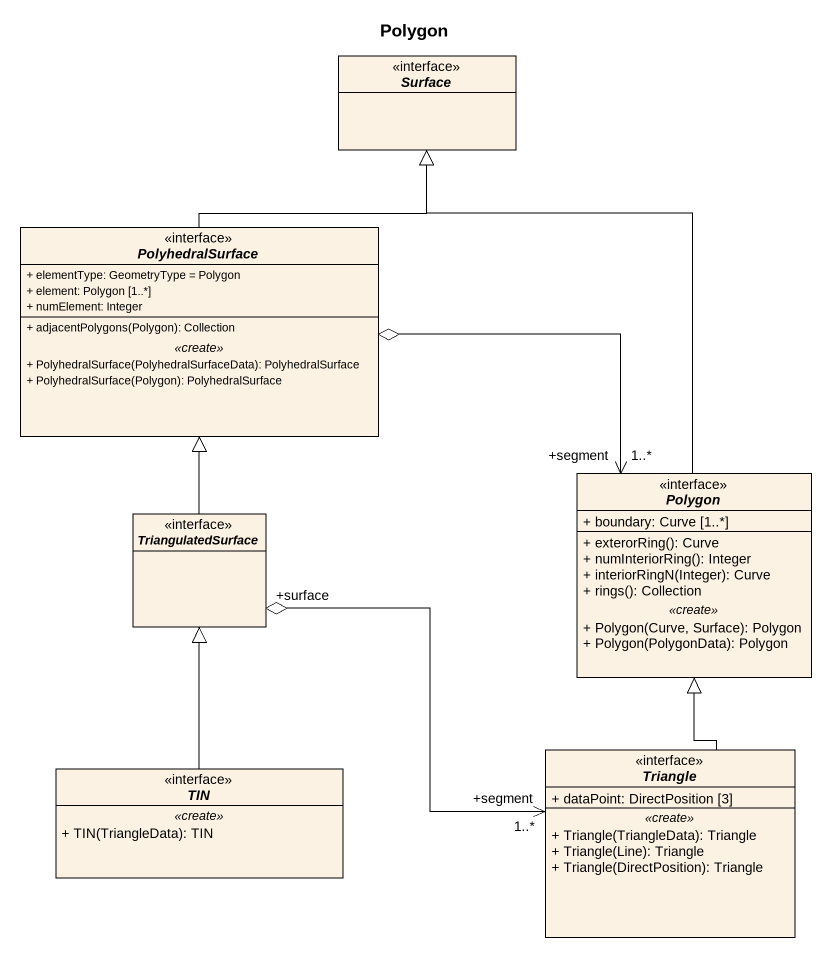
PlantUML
@startuml
title Polygon
hide circle
hide empty members
skinparam classAttributeIconSize 0
interface Surface
interface PolyhedralSurface {
  + elementType: GeometryType = Polygon
  + element: Polygon [1..*]
  + numElement: Integer
  --
  + adjacentPolygons(Polygon): Collection
  .. <<create>> ..
  + PolyhedralSurface(PolyhedralSurfaceData): PolyhedralSurface
  + PolyhedralSurface(Polygon): PolyhedralSurface
}
interface Polygon {
  + boundary: Curve [1..*]
  --
  + exterorRing(): Curve
  + numInteriorRing(): Integer
  + interiorRingN(Integer): Curve
  + rings(): Collection
  .. <<create>> ..
  + Polygon(Curve, Surface): Polygon
  + Polygon(PolygonData): Polygon
}
interface TriangulatedSurface
interface TIN {
  .. <<create>> ..
  + TIN(TriangleData): TIN
}
interface Triangle {
  + dataPoint: DirectPosition [3]
  .. <<create>> ..
  + Triangle(TriangleData): Triangle
  + Triangle(Line): Triangle
  + Triangle(DirectPosition): Triangle
}
PolyhedralSurface -up-|> Surface
Polygon -up-|> Surface
Polygon "+segment\n1..*" <-left-o PolyhedralSurface
TriangulatedSurface -up-|> PolyhedralSurface
TIN -up-|> TriangulatedSurface
Triangle -up-|> Polygon
Triangle "+segment\n1..*" <-left-o "+surface" TriangulatedSurface
@enduml
